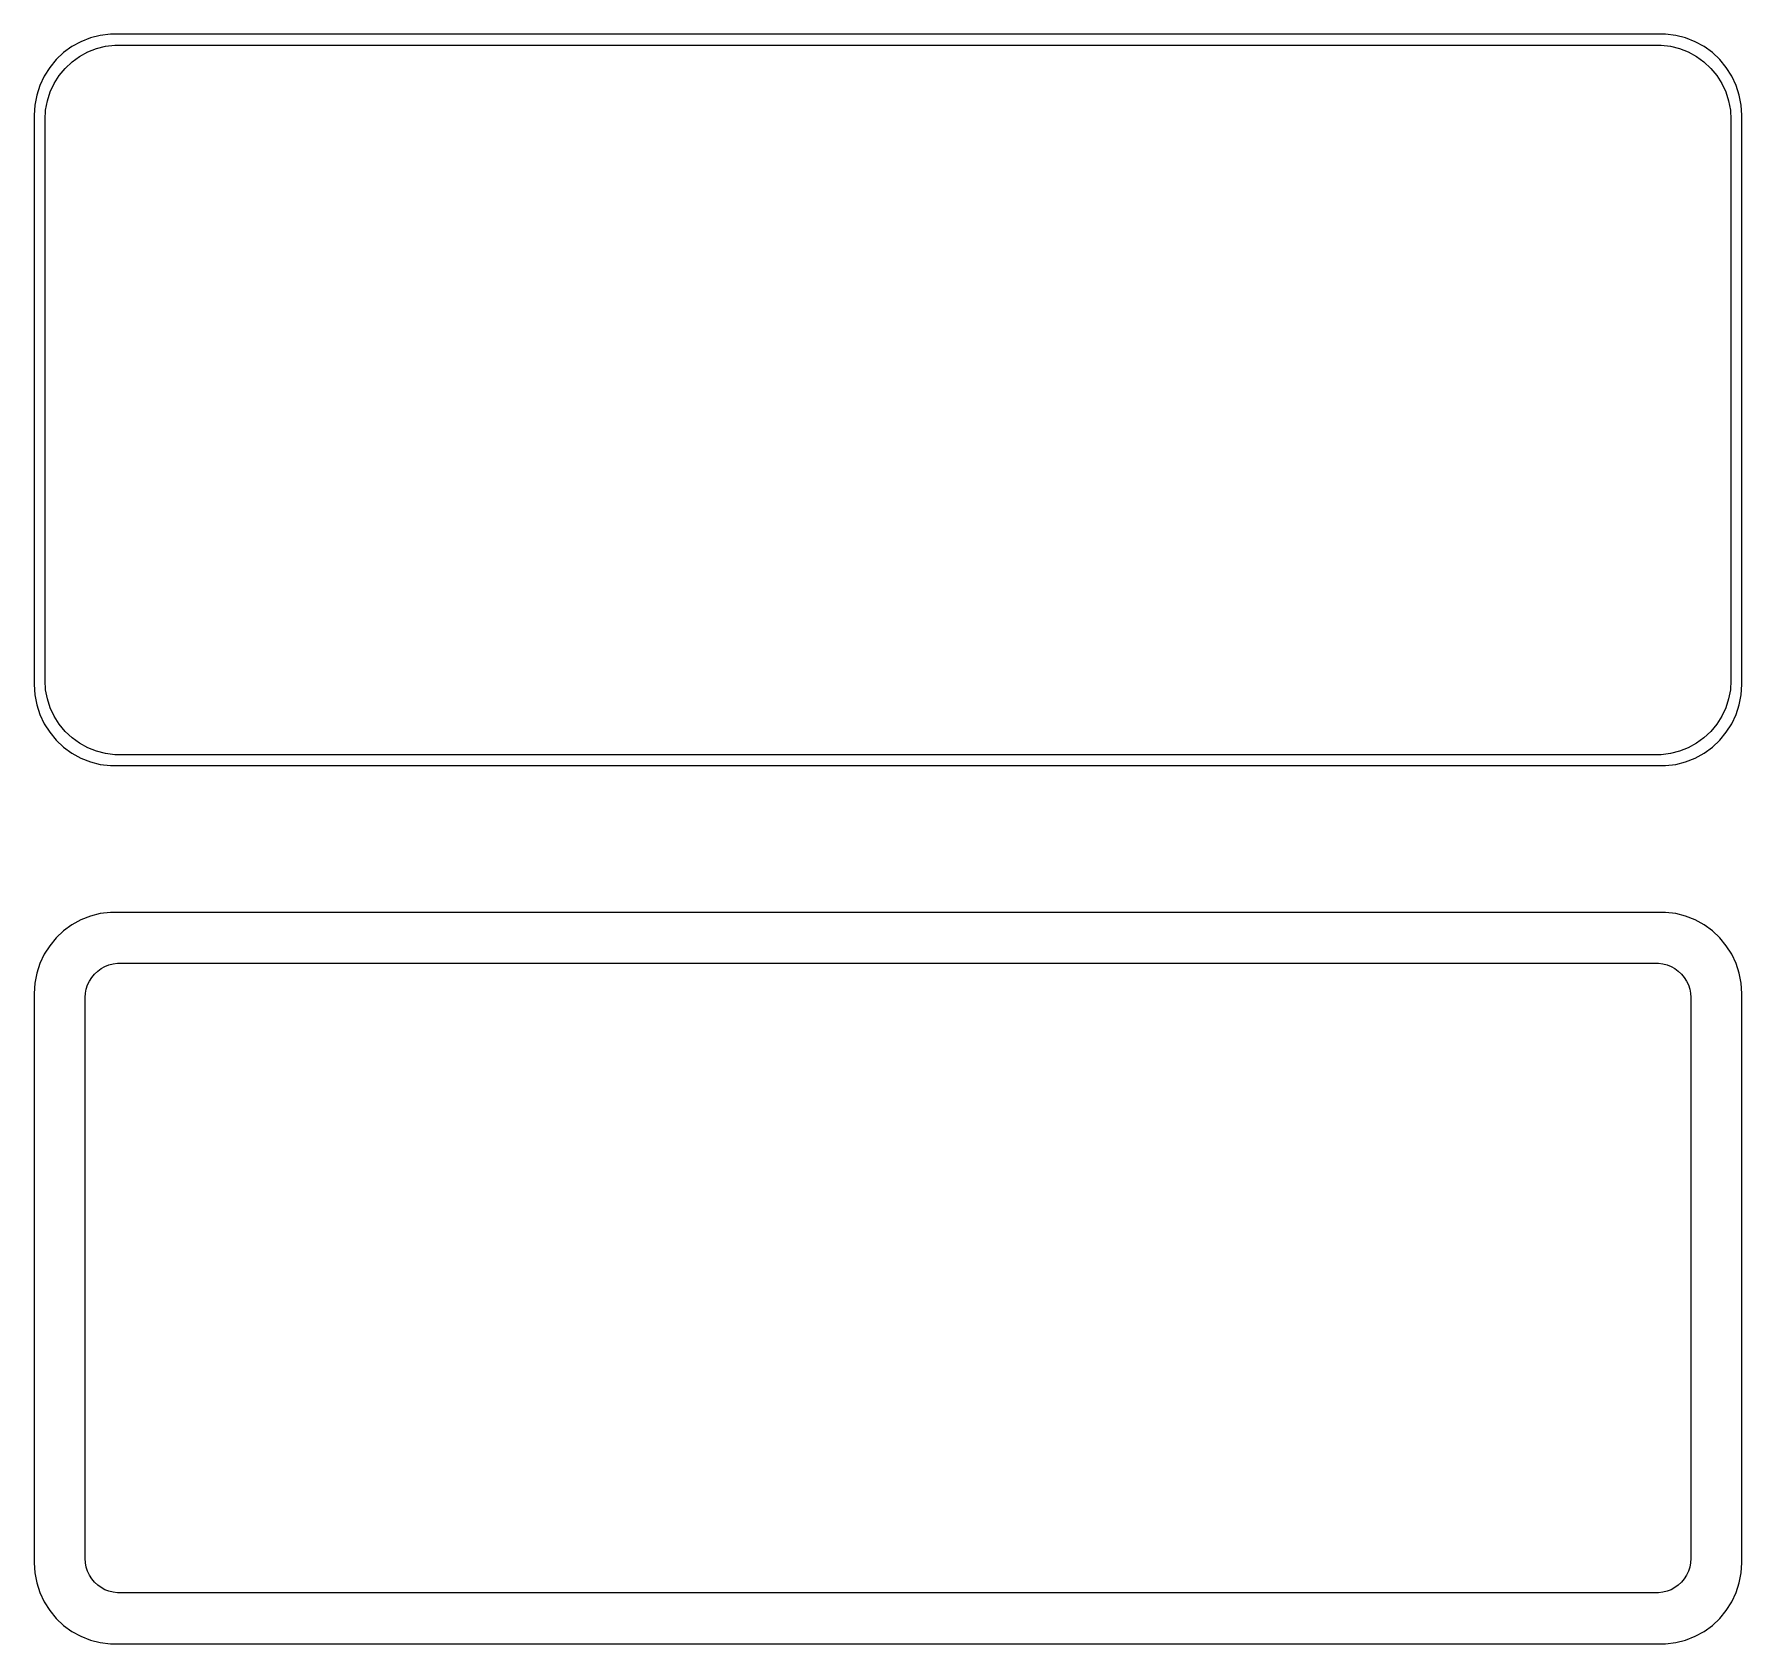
# Model space of a CAD drawing. Header units: metres. Extents: x -52 to 52, y 86 to 184.
import ezdxf

# ---------------------------------------------------------------- set-up
doc = ezdxf.new("R2010")
doc.units = ezdxf.units.M

msp = doc.modelspace()

# ---------------------------------------------------------------- linework, layer by layer
for p, q in [((-49.6289, 184.024), (-50.1791, 183.722)), ((-49.0451, 184.255), (-49.6289, 184.024)), ((-48.4369, 184.411), (-49.0451, 184.255)), ((-47.8139, 184.49), (-48.4369, 184.411)), ((-48.1079, 183.747), (-47.5375, 183.819)), ((47.8139, 184.49), (-47.8139, 184.49)), ((-47.5375, 183.819), (47.5375, 183.819)), ((47.5375, 183.819), (48.1079, 183.747)), ((48.4369, 184.411), (47.8139, 184.49)), ((49.0451, 184.255), (48.4369, 184.411)), ((49.6289, 184.024), (49.0451, 184.255)), ((50.1791, 183.722), (49.6289, 184.024)), ((-51.1448, 182.923), (-51.5451, 182.439)), ((-50.6871, 183.353), (-51.1448, 182.923)), ((-50.1791, 183.722), (-50.6871, 183.353)), ((-50.5875, 182.384), (-50.1684, 182.778)), ((-50.1684, 182.778), (-49.7032, 183.116)), ((-49.7032, 183.116), (-49.1994, 183.393)), ((-49.1994, 183.393), (-48.6648, 183.604)), ((-48.6648, 183.604), (-48.1079, 183.747)), ((48.1079, 183.747), (48.6648, 183.604)), ((48.6648, 183.604), (49.1994, 183.393)), ((49.1994, 183.393), (49.7032, 183.116)), ((49.7032, 183.116), (50.1684, 182.778)), ((50.1684, 182.778), (50.5875, 182.384)), ((50.6871, 183.353), (50.1791, 183.722)), ((51.1448, 182.923), (50.6871, 183.353)), ((51.5451, 182.439), (51.1448, 182.923)), ((-51.8815, 181.909), (-52.1489, 181.341)), ((-51.5451, 182.439), (-51.8815, 181.909)), ((-51.2621, 181.456), (-50.954, 181.941)), ((-50.954, 181.941), (-50.5875, 182.384)), ((50.5875, 182.384), (50.954, 181.941)), ((50.954, 181.941), (51.2621, 181.456)), ((51.8815, 181.909), (51.5451, 182.439)), ((52.1489, 181.341), (51.8815, 181.909)), ((-52.3429, 180.743), (-52.4606, 180.127)), ((-52.1489, 181.341), (-52.3429, 180.743)), ((-51.6846, 180.389), (-51.5069, 180.935)), ((-51.5069, 180.935), (-51.2621, 181.456)), ((51.2621, 181.456), (51.5069, 180.935)), ((51.5069, 180.935), (51.6846, 180.389)), ((52.3429, 180.743), (52.1489, 181.341)), ((52.4606, 180.127), (52.3429, 180.743)), ((-52.4606, 180.127), (-52.5, 179.5)), ((-51.8284, 179.25), (-51.7923, 179.824)), ((-51.7923, 179.824), (-51.6846, 180.389)), ((51.6846, 180.389), (51.7923, 179.824)), ((51.7923, 179.824), (51.8284, 179.25)), ((52.5, 179.5), (52.4606, 180.127)), ((-52.5, 179.5), (-52.5, 144.5)), ((-51.8284, 144.75), (-51.8284, 179.25)), ((51.8284, 179.25), (51.8284, 144.75)), ((52.5, 144.5), (52.5, 179.5)), ((-52.5, 144.5), (-52.4606, 143.873)), ((-52.4606, 143.873), (-52.3429, 143.257)), ((-51.7923, 144.176), (-51.8284, 144.75)), ((-51.6846, 143.611), (-51.7923, 144.176)), ((51.7923, 144.176), (51.6846, 143.611)), ((51.8284, 144.75), (51.7923, 144.176)), ((52.3429, 143.257), (52.4606, 143.873)), ((52.4606, 143.873), (52.5, 144.5)), ((-52.3429, 143.257), (-52.1489, 142.659)), ((-51.5069, 143.065), (-51.6846, 143.611)), ((-51.2621, 142.544), (-51.5069, 143.065)), ((51.5069, 143.065), (51.2621, 142.544)), ((51.6846, 143.611), (51.5069, 143.065)), ((52.1489, 142.659), (52.3429, 143.257)), ((-52.1489, 142.659), (-51.8815, 142.091)), ((-51.8815, 142.091), (-51.5451, 141.561)), ((-50.954, 142.059), (-51.2621, 142.544)), ((-50.5875, 141.616), (-50.954, 142.059)), ((50.954, 142.059), (50.5875, 141.616)), ((51.2621, 142.544), (50.954, 142.059)), ((51.5451, 141.561), (51.8815, 142.091)), ((51.8815, 142.091), (52.1489, 142.659)), ((-51.5451, 141.561), (-51.1448, 141.077)), ((-51.1448, 141.077), (-50.6871, 140.647)), ((-50.1684, 141.222), (-50.5875, 141.616)), ((-49.7032, 140.884), (-50.1684, 141.222)), ((-49.1994, 140.607), (-49.7032, 140.884)), ((49.7032, 140.884), (49.1994, 140.607)), ((50.1684, 141.222), (49.7032, 140.884)), ((50.5875, 141.616), (50.1684, 141.222)), ((50.6871, 140.647), (51.1448, 141.077)), ((51.1448, 141.077), (51.5451, 141.561)), ((-50.6871, 140.647), (-50.1791, 140.278)), ((-50.1791, 140.278), (-49.6289, 139.976)), ((-49.6289, 139.976), (-49.0451, 139.745)), ((-48.6648, 140.396), (-49.1994, 140.607)), ((-49.0451, 139.745), (-48.4369, 139.589)), ((-48.1079, 140.253), (-48.6648, 140.396)), ((-47.5375, 140.181), (-48.1079, 140.253)), ((47.5375, 140.181), (-47.5375, 140.181)), ((48.1079, 140.253), (47.5375, 140.181)), ((48.6648, 140.396), (48.1079, 140.253)), ((48.4369, 139.589), (49.0451, 139.745)), ((49.1994, 140.607), (48.6648, 140.396)), ((49.0451, 139.745), (49.6289, 139.976)), ((49.6289, 139.976), (50.1791, 140.278)), ((50.1791, 140.278), (50.6871, 140.647)), ((-48.4369, 139.589), (-47.8139, 139.51)), ((-47.8139, 139.51), (47.8139, 139.51)), ((47.8139, 139.51), (48.4369, 139.589)), ((-49.0451, 130.255), (-49.6289, 130.024)), ((-48.4369, 130.411), (-49.0451, 130.255)), ((-47.8139, 130.49), (-48.4369, 130.411)), ((47.8139, 130.49), (-47.8139, 130.49)), ((48.4369, 130.411), (47.8139, 130.49)), ((49.0451, 130.255), (48.4369, 130.411)), ((49.6289, 130.024), (49.0451, 130.255)), ((-50.6871, 129.353), (-51.1448, 128.923)), ((-50.1791, 129.722), (-50.6871, 129.353)), ((-49.6289, 130.024), (-50.1791, 129.722)), ((50.1791, 129.722), (49.6289, 130.024)), ((50.6871, 129.353), (50.1791, 129.722)), ((51.1448, 128.923), (50.6871, 129.353)), ((-51.5451, 128.439), (-51.8815, 127.909)), ((-51.1448, 128.923), (-51.5451, 128.439)), ((51.5451, 128.439), (51.1448, 128.923)), ((51.8815, 127.909), (51.5451, 128.439)), ((-52.1489, 127.341), (-52.3429, 126.743)), ((-51.8815, 127.909), (-52.1489, 127.341)), ((-48.3804, 127.031), (-48.1482, 127.159)), ((-48.1482, 127.159), (-47.9019, 127.256)), ((-47.9019, 127.256), (-47.6453, 127.322)), ((-47.6453, 127.322), (-47.3825, 127.355)), ((-47.3825, 127.355), (47.3825, 127.355)), ((47.3825, 127.355), (47.6453, 127.322)), ((47.6453, 127.322), (47.9019, 127.256)), ((47.9019, 127.256), (48.1482, 127.159)), ((48.1482, 127.159), (48.3804, 127.031)), ((52.1489, 127.341), (51.8815, 127.909)), ((52.3429, 126.743), (52.1489, 127.341)), ((-52.4606, 126.127), (-52.5, 125.5)), ((-52.3429, 126.743), (-52.4606, 126.127)), ((-49.2934, 125.775), (-49.2115, 126.027)), ((-49.2115, 126.027), (-49.0987, 126.266)), ((-49.0987, 126.266), (-48.9567, 126.49)), ((-48.9567, 126.49), (-48.7879, 126.694)), ((-48.7879, 126.694), (-48.5947, 126.875)), ((-48.5947, 126.875), (-48.3804, 127.031)), ((48.3804, 127.031), (48.5947, 126.875)), ((48.5947, 126.875), (48.7879, 126.694)), ((48.7879, 126.694), (48.9567, 126.49)), ((48.9567, 126.49), (49.0987, 126.266)), ((49.0987, 126.266), (49.2115, 126.027)), ((49.2115, 126.027), (49.2934, 125.775)), ((52.4606, 126.127), (52.3429, 126.743)), ((52.5, 125.5), (52.4606, 126.127)), ((-52.5, 125.5), (-52.5, 90.5)), ((-49.3596, 125.25), (-49.343, 125.514)), ((-49.3596, 90.75), (-49.3596, 125.25)), ((-49.343, 125.514), (-49.2934, 125.775)), ((49.2934, 125.775), (49.343, 125.514)), ((49.343, 125.514), (49.3596, 125.25)), ((49.3596, 125.25), (49.3596, 90.75)), ((52.5, 90.5), (52.5, 125.5)), ((-52.5, 90.5), (-52.4606, 89.8733)), ((-49.343, 90.4856), (-49.3596, 90.75)), ((-49.2934, 90.2254), (-49.343, 90.4856)), ((49.343, 90.4856), (49.2934, 90.2254)), ((49.3596, 90.75), (49.343, 90.4856)), ((52.4606, 89.8733), (52.5, 90.5)), ((-52.4606, 89.8733), (-52.3429, 89.2566)), ((-52.3429, 89.2566), (-52.1489, 88.6594)), ((-49.2115, 89.9734), (-49.2934, 90.2254)), ((-49.0987, 89.7337), (-49.2115, 89.9734)), ((-48.9567, 89.51), (-49.0987, 89.7337)), ((-48.7879, 89.3059), (-48.9567, 89.51)), ((-48.5947, 89.1245), (-48.7879, 89.3059)), ((48.7879, 89.3059), (48.5947, 89.1245)), ((48.9567, 89.51), (48.7879, 89.3059)), ((49.0987, 89.7337), (48.9567, 89.51)), ((49.2115, 89.9734), (49.0987, 89.7337)), ((49.2934, 90.2254), (49.2115, 89.9734)), ((52.1489, 88.6594), (52.3429, 89.2566)), ((52.3429, 89.2566), (52.4606, 89.8733)), ((-52.1489, 88.6594), (-51.8815, 88.0912)), ((-48.3804, 88.9688), (-48.5947, 89.1245)), ((-48.1482, 88.8412), (-48.3804, 88.9688)), ((-47.9019, 88.7436), (-48.1482, 88.8412)), ((-47.6453, 88.6777), (-47.9019, 88.7436)), ((-47.3825, 88.6445), (-47.6453, 88.6777)), ((47.3825, 88.6445), (-47.3825, 88.6445)), ((47.6453, 88.6777), (47.3825, 88.6445)), ((47.9019, 88.7436), (47.6453, 88.6777)), ((48.1482, 88.8412), (47.9019, 88.7436)), ((48.3804, 88.9688), (48.1482, 88.8412)), ((48.5947, 89.1245), (48.3804, 88.9688)), ((51.8815, 88.0912), (52.1489, 88.6594)), ((-51.8815, 88.0912), (-51.5451, 87.5611)), ((-51.5451, 87.5611), (-51.1448, 87.0773)), ((51.1448, 87.0773), (51.5451, 87.5611)), ((51.5451, 87.5611), (51.8815, 88.0912)), ((-51.1448, 87.0773), (-50.6871, 86.6474)), ((-50.6871, 86.6474), (-50.1791, 86.2784)), ((-50.1791, 86.2784), (-49.6289, 85.9759)), ((49.6289, 85.9759), (50.1791, 86.2784)), ((50.1791, 86.2784), (50.6871, 86.6474)), ((50.6871, 86.6474), (51.1448, 87.0773)), ((-49.6289, 85.9759), (-49.0451, 85.7447)), ((-49.0451, 85.7447), (-48.4369, 85.5886)), ((-48.4369, 85.5886), (-47.8139, 85.5099)), ((-47.8139, 85.5099), (47.8139, 85.5099)), ((47.8139, 85.5099), (48.4369, 85.5886)), ((48.4369, 85.5886), (49.0451, 85.7447)), ((49.0451, 85.7447), (49.6289, 85.9759))]:
    msp.add_line(p, q)

doc.saveas('drawing.dxf')
